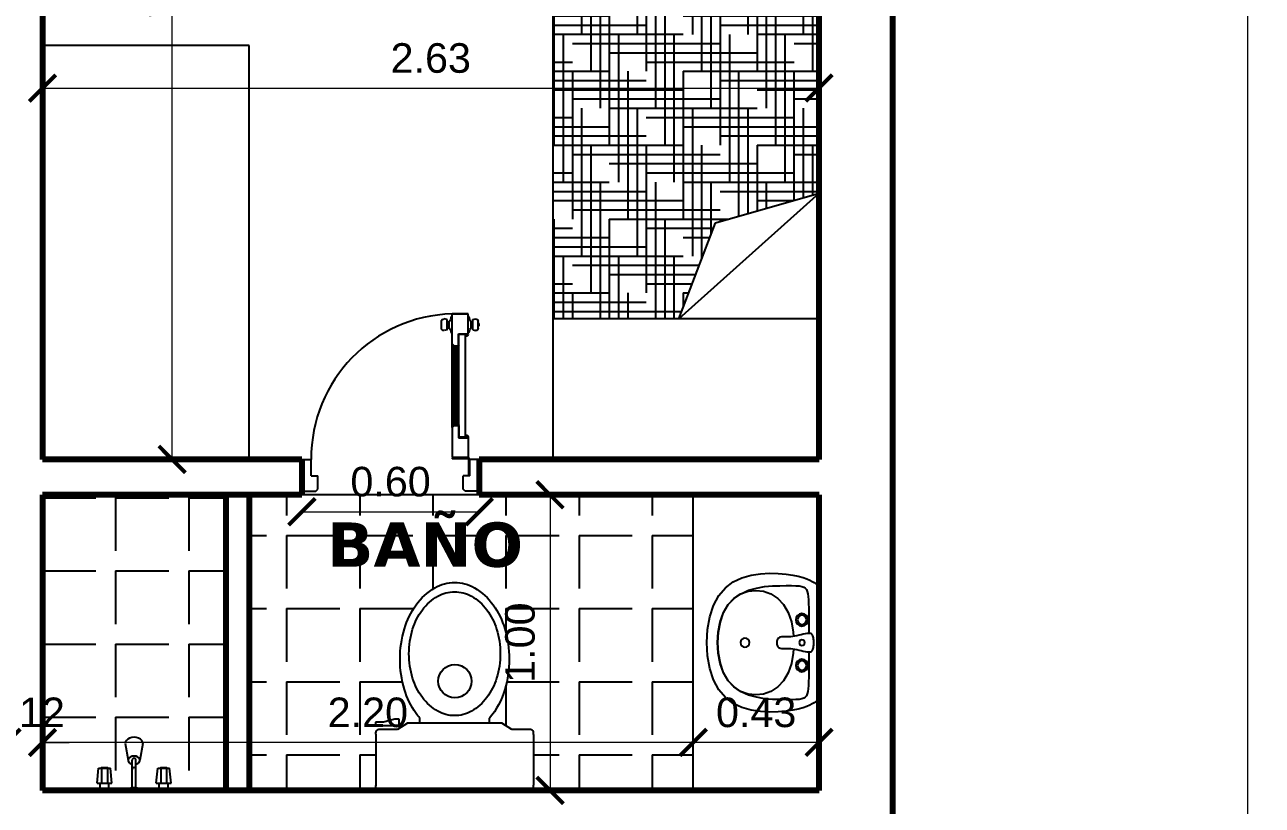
# Model space of a CAD drawing. Header units: inches. Extents: x -2.6 to 11.8, y -3.4 to 32.7.
# Drawn here: x 6.272 to 10.46, y 5.517 to 8.157 of the extents above; entities that cross this region are included whole.
import ezdxf

# ---------------------------------------------------------------- set-up
doc = ezdxf.new("R2010")
doc.units = ezdxf.units.IN
doc.header["$MEASUREMENT"] = 0
doc.linetypes.add('0', pattern=[0])
doc.linetypes.add('CONTINUA', pattern=[0])
for name, color, linetype in [('Auto', 6, 'Continuous'), ('Baño', 2, 'Continuous'), ('Cotas', 60, 'Continuous'), ('Mobiliario', 2, 'Continuous'), ('Puertas', 1, 'Continuous'), ('Texto', 98, 'Continuous'), ('Textura piso', 8, 'Continuous')]:
    doc.layers.add(name, color=color, linetype=linetype)
doc.layers.add('Paredes', color=5, linetype='Continuous', lineweight=80)
doc.styles.get("Standard").update_dxf_attribs({"font": 'arial.ttf'})
doc.dimstyles.new('Cotas', dxfattribs={"dimtxt": 0.1, "dimasz": 0.09, "dimexe": 0.2, "dimexo": 0.4, "dimgap": 0.05, "dimtad": 1, "dimzin": 0, "dimdsep": 46, "dimtxsty": 'Standard', "dimblk": 'ARCHTICK', "dimcen": 0.09, "dimse1": 1, "dimse2": 1, "dimclrd": 60, "dimclre": 256, "dimadec": 0, "dimazin": 0, "dimtfac": 1, "dimtix": 1, "dimtofl": 0, "dimtmove": 1, "dimatfit": 3, "dimfxl": 0, "dimtolj": 1, "dimtzin": 0, "dimlwd": 9, "dimarcsym": 0})

# ---------------------------------------------------------------- blocks, each defined once
blk = doc.blocks.new('puerta')
at = {"layer": 'Puertas'}
for p, q in [((146.9906, 39.0568), (146.9906, 38.9488)), ((146.9906, 39.0568), (147.0378, 39.0568)), ((146.9906, 39.0568), (146.9906, 38.9488)), ((146.9906, 39.0568), (147.0378, 39.0568)), ((147.0378, 39.0568), (147.0446, 39.05)), ((147.0378, 39.0568), (147.0446, 39.05)), ((147.0446, 39.05), (147.0446, 39.005)), ((147.0446, 39.05), (147.0446, 39.005)), ((147.5435, 39.0568), (147.5366, 39.05)), ((147.5435, 39.0568), (147.5366, 39.05)), ((147.5366, 39.05), (147.5366, 39.005)), ((147.5366, 39.05), (147.5366, 39.005)), ((147.5906, 39.0568), (147.5435, 39.0568)), ((147.5906, 39.0568), (147.5435, 39.0568)), ((147.5906, 39.0568), (147.5906, 38.9488)), ((147.5906, 39.0568), (147.5906, 38.9488)), ((147.022, 39.005), (147.022, 38.9488)), ((147.022, 39.005), (147.0446, 39.005)), ((147.022, 39.005), (147.022, 38.9488)), ((147.022, 39.005), (147.0446, 39.005)), ((147.0241, 39.0028), (147.0241, 38.9488)), ((147.0263, 39.0028), (147.0241, 39.0028)), ((147.0241, 39.0028), (147.0241, 38.9488)), ((147.0263, 39.0028), (147.0241, 39.0028)), ((147.0263, 39.0028), (147.0263, 38.9488)), ((147.0263, 39.0028), (147.0263, 38.9488)), ((147.5593, 39.005), (147.5366, 39.005)), ((147.5593, 39.005), (147.5366, 39.005)), ((147.5593, 39.005), (147.5593, 38.9488)), ((147.5593, 39.005), (147.5593, 38.9488)), ((146.9906, 38.9488), (147.022, 38.9488)), ((146.9906, 38.9488), (147.022, 38.9488)), ((147.0241, 38.9488), (147.0263, 38.9488)), ((147.0241, 38.9488), (147.0263, 38.9488)), ((147.0284, 38.9467), (147.0284, 38.9445)), ((147.0284, 38.9467), (147.0824, 38.9467)), ((147.0284, 38.9467), (147.0284, 38.9445)), ((147.0284, 38.9467), (147.0824, 38.9467)), ((147.0824, 38.9445), (147.0824, 38.9467)), ((147.0824, 38.9445), (147.0824, 38.9467)), ((147.5906, 38.9488), (147.5593, 38.9488)), ((147.5906, 38.9488), (147.5593, 38.9488)), ((147.0824, 38.9445), (147.0284, 38.9445)), ((147.0824, 38.9445), (147.0284, 38.9445)), ((147.0284, 38.8755), (147.0284, 38.9424)), ((147.0824, 38.9424), (147.0284, 38.9424)), ((147.0284, 38.9424), (147.0824, 38.9424)), ((147.0284, 38.8755), (147.0284, 38.9424)), ((147.0824, 38.9424), (147.0284, 38.9424)), ((147.0284, 38.9424), (147.0824, 38.9424)), ((147.0824, 38.8412), (147.0824, 38.9424)), ((147.0824, 38.8412), (147.0824, 38.9424)), ((147.0612, 38.8755), (147.0284, 38.8755)), ((147.0612, 38.8755), (147.0284, 38.8755)), ((147.0353, 38.8733), (147.0284, 38.8733)), ((147.0353, 38.8733), (147.0284, 38.8733)), ((147.0353, 38.8665), (147.0353, 38.8733)), ((147.0353, 38.8665), (147.0353, 38.8733)), ((147.0375, 38.8733), (147.0375, 38.5258)), ((147.0375, 38.8733), (147.0375, 38.5258)), ((147.0375, 38.8733), (147.0591, 38.8733)), ((147.0591, 38.8733), (147.0375, 38.8733)), ((147.0375, 38.8733), (147.0375, 38.5258)), ((147.0375, 38.8733), (147.0375, 38.5258)), ((147.0375, 38.8733), (147.0591, 38.8733)), ((147.0591, 38.8733), (147.0375, 38.8733)), ((147.0591, 38.8755), (147.0591, 38.5666)), ((147.0591, 38.8755), (147.0591, 38.5666)), ((147.0591, 38.8755), (147.0591, 38.5666)), ((147.0591, 38.8755), (147.0591, 38.5666)), ((147.0591, 38.8344), (147.0591, 38.8733)), ((147.0591, 38.8344), (147.0591, 38.8733)), ((147.0612, 38.8344), (147.0612, 38.8755)), ((147.0612, 38.8344), (147.0612, 38.8755)), ((147.0591, 38.8344), (147.0582, 38.8335)), ((147.0591, 38.8344), (147.0582, 38.8335)), ((147.0591, 38.8326), (147.0582, 38.8335)), ((147.0591, 38.8326), (147.0582, 38.8335)), ((147.0756, 38.8344), (147.0612, 38.8344)), ((147.0756, 38.8344), (147.0612, 38.8344)), ((147.0661, 38.8344), (147.0661, 38.5648)), ((147.0661, 38.8344), (147.0661, 38.5648)), ((147.0724, 38.8344), (147.0724, 38.5648)), ((147.0724, 38.8344), (147.0724, 38.5648)), ((147.0756, 38.8344), (147.0824, 38.8412)), ((147.0756, 38.8344), (147.0824, 38.8412)), ((147.0788, 38.8376), (147.0788, 38.5616)), ((147.0788, 38.8376), (147.0788, 38.5616)), ((147.0807, 38.8394), (147.0807, 38.5598)), ((147.0807, 38.8394), (147.0807, 38.5598)), ((147.0824, 38.8412), (147.0824, 38.558)), ((147.0824, 38.7957), (147.0824, 38.558)), ((147.0353, 38.5327), (147.0353, 38.5258)), ((147.0353, 38.5327), (147.0353, 38.5258)), ((147.0591, 38.5666), (147.0582, 38.5657)), ((147.0591, 38.5666), (147.0582, 38.5657)), ((147.0591, 38.5648), (147.0582, 38.5657)), ((147.0591, 38.5648), (147.0582, 38.5657)), ((147.0591, 38.5648), (147.0591, 38.5258)), ((147.0591, 38.5648), (147.0591, 38.5258)), ((147.0612, 38.5648), (147.0612, 38.5237)), ((147.0756, 38.5648), (147.0612, 38.5648)), ((147.0612, 38.5648), (147.0612, 38.5237)), ((147.0756, 38.5648), (147.0612, 38.5648)), ((147.0756, 38.5648), (147.0824, 38.558)), ((147.0756, 38.5648), (147.0824, 38.558)), ((147.0824, 38.558), (147.0824, 38.4568)), ((147.0824, 38.558), (147.0824, 38.4568)), ((146.9941, 38.4971), (146.9912, 38.4971)), ((146.9912, 38.4971), (146.9912, 38.4897)), ((146.9941, 38.4971), (146.9912, 38.4971)), ((146.9912, 38.4971), (146.9912, 38.4897)), ((146.9912, 38.4897), (146.9941, 38.4897)), ((146.9912, 38.4897), (146.9941, 38.4897)), ((146.9941, 38.5048), (146.9941, 38.482)), ((146.9941, 38.5048), (146.9941, 38.482)), ((146.9941, 38.4897), (146.9941, 38.4971)), ((146.9941, 38.4897), (146.9941, 38.4971)), ((147.0122, 38.5107), (147.0029, 38.513)), ((147.0122, 38.5107), (147.0029, 38.513)), ((147.0122, 38.5107), (147.0122, 38.4762)), ((147.0122, 38.5107), (147.0122, 38.4762)), ((147.0122, 38.5036), (147.0183, 38.5036)), ((147.0122, 38.5036), (147.0183, 38.5036)), ((147.0183, 38.5036), (147.0183, 38.4833)), ((147.0183, 38.5036), (147.0183, 38.4833)), ((147.0241, 38.5198), (147.0284, 38.5198)), ((147.0241, 38.5198), (147.0284, 38.5198)), ((147.0353, 38.5258), (147.0284, 38.5258)), ((147.0353, 38.5258), (147.0284, 38.5258)), ((147.0612, 38.5237), (147.0284, 38.5237)), ((147.0284, 38.5237), (147.0284, 38.4568)), ((147.0612, 38.5237), (147.0284, 38.5237)), ((147.0284, 38.5237), (147.0284, 38.4568)), ((147.0375, 38.5258), (147.0591, 38.5258)), ((147.0591, 38.5258), (147.0375, 38.5258)), ((147.0375, 38.5258), (147.0591, 38.5258)), ((147.0591, 38.5258), (147.0375, 38.5258)), ((147.0868, 38.5198), (147.0824, 38.5198)), ((147.0868, 38.5198), (147.0824, 38.5198)), ((147.0986, 38.5036), (147.0926, 38.5036)), ((147.0926, 38.5036), (147.0926, 38.4833)), ((147.0986, 38.5036), (147.0926, 38.5036)), ((147.0926, 38.5036), (147.0926, 38.4833)), ((147.0986, 38.5107), (147.1098, 38.513)), ((147.0986, 38.5107), (147.1098, 38.513)), ((147.0986, 38.5107), (147.0986, 38.4762)), ((147.0986, 38.5107), (147.0986, 38.4762)), ((147.1186, 38.5048), (147.1186, 38.482)), ((147.1186, 38.5048), (147.1186, 38.482)), ((147.0122, 38.4762), (147.0029, 38.4739)), ((147.0122, 38.4762), (147.0029, 38.4739)), ((147.0122, 38.4833), (147.0183, 38.4833)), ((147.0122, 38.4833), (147.0183, 38.4833)), ((147.0241, 38.4671), (147.0284, 38.4671)), ((147.0241, 38.4671), (147.0284, 38.4671)), ((147.0824, 38.4568), (147.0284, 38.4568)), ((147.0284, 38.4568), (147.0824, 38.4568)), ((147.0824, 38.4568), (147.0284, 38.4568)), ((147.0284, 38.4568), (147.0824, 38.4568)), ((147.0868, 38.4671), (147.0824, 38.4671)), ((147.0868, 38.4671), (147.0824, 38.4671)), ((147.0986, 38.4833), (147.0926, 38.4833)), ((147.0986, 38.4833), (147.0926, 38.4833)), ((147.0986, 38.4762), (147.1098, 38.4739)), ((147.0986, 38.4762), (147.1098, 38.4739))]:
    blk.add_line(p, q, dxfattribs=at)
blk.add_arc((147.0698, 38.9462), 0.4895, 271.4804, 0.3077, dxfattribs=at)
at = {"layer": 'Puertas', "extrusion": (0, 0, -1)}
for centre, major_axis, start_param, end_param in [((147.0263, 38.9467), (0.00153, 0.00153), -1.570796, 4.712389), ((147.0263, 38.9467), (0.00153, 0.00153), -1.570796, 4.712389), ((147.0353, 38.8733), (0.00485, 0.00485), 2.356194, 3.926991), ((147.0353, 38.8733), (0.00485, 0.00485), 2.356194, 3.926991), ((147.0353, 38.5258), (-0.00485, 0.00485), 5.497787, 7.068583), ((147.0353, 38.5258), (-0.00485, 0.00485), 5.497787, 7.068583), ((147.0023, 38.5048), (0.00575, 0.00575), 3.926991, 5.579394), ((147.0023, 38.5048), (0.00575, 0.00575), 3.926991, 5.579394), ((146.9984, 38.5198), (-0.0182, 0.0182), 2.357943, 3.03977), ((146.9984, 38.5198), (-0.0182, 0.0182), 2.357943, 3.03977), ((147.1125, 38.5198), (-0.0182, 0.0182), 4.814212, 5.496038), ((147.1125, 38.5198), (-0.0182, 0.0182), 4.814212, 5.496038), ((147.1105, 38.5048), (-0.00575, 0.00575), 0.703791, 2.356194), ((147.1105, 38.5048), (-0.00575, 0.00575), 0.703791, 2.356194), ((147.0023, 38.482), (-0.00575, 0.00575), 3.845384, 5.497787), ((147.0023, 38.482), (-0.00575, 0.00575), 3.845384, 5.497787), ((146.9984, 38.4671), (-0.0182, 0.0182), 1.672619, 2.354446), ((146.9984, 38.4671), (-0.0182, 0.0182), 1.672619, 2.354446), ((147.1125, 38.4671), (-0.0182, 0.0182), 5.499536, 6.181362), ((147.1125, 38.4671), (-0.0182, 0.0182), 5.499536, 6.181362), ((147.1105, 38.482), (-0.00575, 0.00575), 2.356194, 4.008598), ((147.1105, 38.482), (-0.00575, 0.00575), 2.356194, 4.008598)]:
    blk.add_ellipse(centre, major_axis=major_axis, ratio=1, start_param=start_param, end_param=end_param, dxfattribs=at)
blk = doc.blocks.new('Baño')
at = {"layer": 'Baño'}
for p, q in [((148.2421, 39.8916), (148.2421, 39.8314)), ((148.2599, 39.9049), (148.431, 39.9049)), ((148.4488, 39.3849), (148.4488, 39.8916)), ((148.2421, 39.8314), (148.2206, 39.7975)), ((148.2206, 39.7975), (148.2206, 39.479)), ((148.2206, 39.7559, 0.32), (148.2047, 39.7559, 0.32)), ((148.2206, 39.5206, 0.32), (148.2042, 39.5206, 0.32)), ((148.2076, 39.4505, 0.62), (148.2076, 39.4362, 0.62)), ((148.2287, 39.4505, 0.62), (148.2076, 39.4505, 0.62)), ((148.2206, 39.479), (148.2421, 39.445)), ((148.2287, 39.3705, 0.62), (148.2287, 39.4505, 0.62)), ((148.2076, 39.4362, 0.62), (148.2178, 39.397, 0.62)), ((148.2421, 39.445), (148.2421, 39.3849)), ((148.2178, 39.397, 0.62), (148.2178, 39.3705, 0.62)), ((148.2178, 39.3705, 0.62), (148.2287, 39.3705, 0.62)), ((148.2599, 39.3715), (148.431, 39.3715))]:
    blk.add_line(p, q, dxfattribs=at)
for points in [[(147.7454, 39.6382, -0.132415), (147.7635, 39.7054, -0.106686), (147.8213, 39.7688, -0.083213), (147.9019, 39.8081, -0.071868), (148.0046, 39.8229, -0.071868), (148.1072, 39.8081, -0.102933), (148.2047, 39.7559, -0.106686)], [(148.2042, 39.5206, -0.025691), (148.1879, 39.5076, -0.083213), (148.1072, 39.4684, -0.071868), (148.0046, 39.4535, -0.071868), (147.9019, 39.4684, -0.083213), (147.8213, 39.5076, -0.106686), (147.7635, 39.5711, -0.132415), (147.7454, 39.6382, -0.132415)]]:
    blk.add_lwpolyline(points, format="xyb", dxfattribs=at)
blk.add_lwpolyline([(147.9861, 39.7928, -0.074259), (148.0689, 39.7804, -0.084949), (148.1343, 39.7475, -0.106298), (148.1809, 39.6948, -0.128632), (148.1957, 39.6382, -0.128632), (148.1809, 39.5817, -0.106298), (148.1343, 39.529, -0.084949), (148.0689, 39.496, -0.074259), (147.9861, 39.4837, -0.074259), (147.9034, 39.496, -0.084949), (147.838, 39.529, -0.106298), (147.7914, 39.5817, -0.128632), (147.7766, 39.6382, -0.128632), (147.7914, 39.6948, -0.106298), (147.838, 39.7475, -0.084949), (147.9034, 39.7804, -0.074259)], format="xyb", close=True, dxfattribs=at)
blk.add_circle((148.0791, 39.6393), 0.0562, dxfattribs=at)
for centre, start, end in [((148.2553, 39.8925), 69.6901, 184.0497), ((148.4356, 39.8925), 355.9503, 110.3099), ((148.2553, 39.3839), 175.9503, 290.3099), ((148.4356, 39.3839), 249.6901, 4.0497)]:
    blk.add_arc(centre, 0.0132, start, end, dxfattribs=at)
blk = doc.blocks.new('lavacaras')
at = {"layer": 'Baño', "linetype": '0'}
for p, q in [((152.2068, 38.1192), (152.1637, 38.0962)), ((152.2573, 38.1356), (152.2068, 38.1192)), ((152.3126, 38.1454), (152.2573, 38.1356)), ((152.3703, 38.1487), (152.3126, 38.1454)), ((152.428, 38.1454), (152.3703, 38.1487)), ((152.4833, 38.1356), (152.428, 38.1454)), ((152.5338, 38.1192), (152.4833, 38.1356)), ((152.577, 38.0962), (152.5338, 38.1192)), ((152.1296, 38.0669), (152.1041, 38.0325)), ((152.1637, 38.0962), (152.1296, 38.0669)), ((152.2037, 38.0546), (152.1761, 38.0288)), ((152.2037, 38.0554), (152.1763, 38.03)), ((152.2385, 38.0753), (152.2037, 38.0554)), ((152.2385, 38.0748), (152.2037, 38.0546)), ((152.2792, 38.0896), (152.2385, 38.0753)), ((152.2792, 38.0892), (152.2385, 38.0748)), ((152.3238, 38.0982), (152.2792, 38.0896)), ((152.3238, 38.0979), (152.2792, 38.0892)), ((152.3703, 38.101), (152.3238, 38.0982)), ((152.3703, 38.1008), (152.3238, 38.0979)), ((152.4169, 38.0982), (152.3703, 38.101)), ((152.4169, 38.0979), (152.3703, 38.1008)), ((152.4615, 38.0896), (152.4169, 38.0982)), ((152.4615, 38.0892), (152.4169, 38.0979)), ((152.5022, 38.0753), (152.4615, 38.0896)), ((152.5022, 38.0748), (152.4615, 38.0892)), ((152.537, 38.0554), (152.5022, 38.0753)), ((152.537, 38.0546), (152.5022, 38.0748)), ((152.5643, 38.03), (152.537, 38.0554)), ((152.5645, 38.0288), (152.537, 38.0546)), ((152.6111, 38.0669), (152.577, 38.0962)), ((152.6366, 38.0325), (152.6111, 38.0669)), ((152.0861, 37.9945), (152.0745, 37.9543)), ((152.1041, 38.0325), (152.0861, 37.9945)), ((152.1555, 37.9985), (152.1407, 37.9653)), ((152.1568, 38.0003), (152.1451, 37.9677)), ((152.1761, 38.0288), (152.1555, 37.9985)), ((152.1763, 38.03), (152.1568, 38.0003)), ((152.5839, 38.0003), (152.5643, 38.03)), ((152.5852, 37.9985), (152.5645, 38.0288)), ((152.5956, 37.9677), (152.5839, 38.0003)), ((152.6, 37.9653), (152.5852, 37.9985)), ((152.6546, 37.9945), (152.6366, 38.0325)), ((152.6662, 37.9543), (152.6546, 37.9945)), ((152.0745, 37.9543), (152.0682, 37.9135)), ((152.1407, 37.9653), (152.1307, 37.9303)), ((152.1451, 37.9677), (152.1412, 37.9337)), ((152.5995, 37.9337), (152.5956, 37.9677)), ((152.6099, 37.9303), (152.6, 37.9653)), ((152.6724, 37.9135), (152.6662, 37.9543)), ((152.0682, 37.9135), (152.0662, 37.8733)), ((152.1247, 37.8949), (152.1216, 37.8606)), ((152.1307, 37.9303), (152.1247, 37.8949)), ((152.1412, 37.9337), (152.1451, 37.8997)), ((152.1451, 37.8997), (152.1568, 37.8672)), ((152.5839, 37.8672), (152.5956, 37.8997)), ((152.5956, 37.8997), (152.5995, 37.9337)), ((152.6159, 37.8949), (152.6099, 37.9303)), ((152.619, 37.8606), (152.6159, 37.8949)), ((152.6745, 37.8733), (152.6724, 37.9135)), ((152.0662, 37.8733), (152.0672, 37.8354)), ((152.0672, 37.8354), (152.0703, 37.8012)), ((152.1216, 37.8606), (152.1205, 37.8286)), ((152.1568, 37.8672), (152.1763, 37.8375)), ((152.1763, 37.8375), (152.2037, 37.8121)), ((152.3462, 37.8262), (152.3477, 37.8302)), ((152.3477, 37.8302), (152.3499, 37.8336)), ((152.3499, 37.8336), (152.3525, 37.8364)), ((152.3525, 37.8364), (152.3556, 37.8385)), ((152.3556, 37.8385), (152.359, 37.8401)), ((152.359, 37.8401), (152.3626, 37.8412)), ((152.3626, 37.8412), (152.3664, 37.8418)), ((152.3664, 37.8418), (152.3703, 37.8421)), ((152.3703, 37.8421), (152.3742, 37.8418)), ((152.3742, 37.8418), (152.378, 37.8412)), ((152.378, 37.8412), (152.3817, 37.8401)), ((152.3817, 37.8401), (152.3851, 37.8385)), ((152.3851, 37.8385), (152.3881, 37.8364)), ((152.3881, 37.8364), (152.3908, 37.8336)), ((152.3908, 37.8336), (152.3929, 37.8302)), ((152.3929, 37.8302), (152.3945, 37.8262)), ((152.537, 37.8121), (152.5643, 37.8375)), ((152.5643, 37.8375), (152.5839, 37.8672)), ((152.6202, 37.8286), (152.619, 37.8606)), ((152.6703, 37.8012), (152.6734, 37.8354)), ((152.6734, 37.8354), (152.6745, 37.8733)), ((152.0703, 37.8012), (152.0745, 37.7718)), ((152.1205, 37.8286), (152.1203, 37.8004)), ((152.1203, 37.8004), (152.1204, 37.7769)), ((152.1204, 37.7769), (152.1207, 37.7579)), ((152.2037, 37.8121), (152.2385, 37.7921)), ((152.2385, 37.7921), (152.2792, 37.7778)), ((152.2792, 37.7778), (152.3238, 37.7693)), ((152.3434, 37.7716), (152.3443, 37.7803)), ((152.3443, 37.7803), (152.3447, 37.7885)), ((152.3447, 37.8101), (152.3448, 37.8161)), ((152.3447, 37.8035), (152.3447, 37.8101)), ((152.3448, 37.7963), (152.3447, 37.8035)), ((152.3447, 37.7885), (152.3448, 37.7963)), ((152.3448, 37.8161), (152.3452, 37.8215)), ((152.3452, 37.8215), (152.3462, 37.8262)), ((152.3945, 37.8262), (152.3954, 37.8215)), ((152.3954, 37.8215), (152.3959, 37.8161)), ((152.3959, 37.8035), (152.3958, 37.7963)), ((152.3958, 37.7963), (152.3959, 37.7885)), ((152.3959, 37.8161), (152.396, 37.8101)), ((152.396, 37.8101), (152.3959, 37.8035)), ((152.3959, 37.7885), (152.3963, 37.7803)), ((152.3963, 37.7803), (152.3972, 37.7716)), ((152.4169, 37.7693), (152.4615, 37.7778)), ((152.4615, 37.7778), (152.5022, 37.7921)), ((152.5022, 37.7921), (152.537, 37.8121)), ((152.6199, 37.7579), (152.6203, 37.7769)), ((152.6203, 37.8004), (152.6202, 37.8286)), ((152.6203, 37.7769), (152.6203, 37.8004)), ((152.6661, 37.7718), (152.6703, 37.8012)), ((152.0745, 37.7718), (152.0794, 37.7472)), ((152.0794, 37.7472), (152.0848, 37.7267)), ((152.0848, 37.7267), (152.0904, 37.71)), ((152.1207, 37.7579), (152.1216, 37.743)), ((152.1216, 37.743), (152.1234, 37.7314)), ((152.1234, 37.7314), (152.1264, 37.7228)), ((152.1264, 37.7228), (152.1309, 37.7165)), ((152.3238, 37.7693), (152.3429, 37.7681)), ((152.3316, 37.7175), (152.3334, 37.7258)), ((152.3334, 37.7258), (152.3356, 37.7347)), ((152.3356, 37.7347), (152.3379, 37.7439)), ((152.3379, 37.7439), (152.3401, 37.7532)), ((152.3401, 37.7532), (152.342, 37.7625)), ((152.342, 37.7625), (152.3434, 37.7716)), ((152.3972, 37.7716), (152.3987, 37.7625)), ((152.3978, 37.7681), (152.4169, 37.7693)), ((152.3987, 37.7625), (152.4006, 37.7532)), ((152.4006, 37.7532), (152.4028, 37.7439)), ((152.4028, 37.7439), (152.405, 37.7347)), ((152.405, 37.7347), (152.4072, 37.7258)), ((152.4072, 37.7258), (152.4091, 37.7175)), ((152.6098, 37.7165), (152.6142, 37.7228)), ((152.6142, 37.7228), (152.6172, 37.7314)), ((152.6172, 37.7314), (152.619, 37.743)), ((152.619, 37.743), (152.6199, 37.7579)), ((152.6502, 37.71), (152.6559, 37.7267)), ((152.6559, 37.7267), (152.6612, 37.7472)), ((152.6612, 37.7472), (152.6661, 37.7718)), ((152.0904, 37.71), (152.0961, 37.6965)), ((152.0961, 37.6965), (152.1016, 37.6859)), ((152.1016, 37.6859), (152.1067, 37.6776)), ((152.1067, 37.6776), (152.1112, 37.6712)), ((152.1112, 37.6712), (152.1148, 37.6663)), ((152.1309, 37.7165), (152.1371, 37.712)), ((152.1371, 37.712), (152.1453, 37.7087)), ((152.1453, 37.7087), (152.1558, 37.7062)), ((152.1558, 37.7062), (152.1685, 37.7044)), ((152.1685, 37.7044), (152.1831, 37.703)), ((152.1831, 37.703), (152.1995, 37.7022)), ((152.1995, 37.7022), (152.2174, 37.7016)), ((152.2174, 37.7016), (152.2367, 37.7013)), ((152.2367, 37.7013), (152.2572, 37.7012)), ((152.2572, 37.7012), (152.2787, 37.7012)), ((152.2787, 37.7012), (152.3009, 37.7012)), ((152.3009, 37.7012), (152.3237, 37.7012)), ((152.3237, 37.7012), (152.3295, 37.7012)), ((152.3295, 37.7033), (152.3302, 37.7099)), ((152.3296, 37.6978), (152.3295, 37.7033)), ((152.3305, 37.6932), (152.3296, 37.6978)), ((152.3302, 37.7099), (152.3316, 37.7175)), ((152.3322, 37.6896), (152.3305, 37.6932)), ((152.3345, 37.6867), (152.3322, 37.6896)), ((152.3374, 37.6846), (152.3345, 37.6867)), ((152.341, 37.6829), (152.3374, 37.6846)), ((152.345, 37.6817), (152.341, 37.6829)), ((152.3495, 37.6808), (152.345, 37.6817)), ((152.3544, 37.6801), (152.3495, 37.6808)), ((152.3595, 37.6796), (152.3544, 37.6801)), ((152.3649, 37.6793), (152.3595, 37.6796)), ((152.3703, 37.6792), (152.3649, 37.6793)), ((152.3758, 37.6793), (152.3703, 37.6792)), ((152.3811, 37.6796), (152.3758, 37.6793)), ((152.3863, 37.6801), (152.3811, 37.6796)), ((152.3912, 37.6808), (152.3863, 37.6801)), ((152.3956, 37.6817), (152.3912, 37.6808)), ((152.3997, 37.6829), (152.3956, 37.6817)), ((152.4032, 37.6846), (152.3997, 37.6829)), ((152.4062, 37.6867), (152.4032, 37.6846)), ((152.4085, 37.6896), (152.4062, 37.6867)), ((152.4101, 37.6932), (152.4085, 37.6896)), ((152.4091, 37.7175), (152.4104, 37.7099)), ((152.411, 37.6978), (152.4101, 37.6932)), ((152.4104, 37.7099), (152.4112, 37.7033)), ((152.4112, 37.7033), (152.411, 37.6978)), ((152.4111, 37.7012), (152.4169, 37.7012)), ((152.4169, 37.7012), (152.4398, 37.7012)), ((152.4398, 37.7012), (152.462, 37.7012)), ((152.462, 37.7012), (152.4834, 37.7012)), ((152.4834, 37.7012), (152.5039, 37.7013)), ((152.5039, 37.7013), (152.5232, 37.7016)), ((152.5232, 37.7016), (152.5412, 37.7022)), ((152.5412, 37.7022), (152.5575, 37.703)), ((152.5575, 37.703), (152.5721, 37.7044)), ((152.5721, 37.7044), (152.5848, 37.7062)), ((152.5848, 37.7062), (152.5953, 37.7087)), ((152.5953, 37.7087), (152.6036, 37.712)), ((152.6036, 37.712), (152.6098, 37.7165)), ((152.6258, 37.6663), (152.6295, 37.6712)), ((152.6295, 37.6712), (152.6339, 37.6776)), ((152.6339, 37.6776), (152.639, 37.6859)), ((152.639, 37.6859), (152.6445, 37.6965)), ((152.6445, 37.6965), (152.6502, 37.71)), ((152.1148, 37.6663), (152.1181, 37.6625)), ((152.1181, 37.6625), (152.1212, 37.6599)), ((152.1212, 37.6599), (152.1246, 37.6581)), ((152.1246, 37.6581), (152.1287, 37.657)), ((152.1287, 37.657), (152.1338, 37.6565)), ((152.1303, 37.6562), (152.6103, 37.6562)), ((152.1338, 37.6565), (152.1403, 37.6562)), ((152.1403, 37.6562), (152.1487, 37.6562)), ((152.1487, 37.6562), (152.1591, 37.6562)), ((152.1591, 37.6562), (152.1716, 37.6562)), ((152.1716, 37.6562), (152.1859, 37.6562)), ((152.1859, 37.6562), (152.2019, 37.6562)), ((152.2019, 37.6562), (152.2194, 37.6562)), ((152.2194, 37.6562), (152.2383, 37.6562)), ((152.2383, 37.6562), (152.2584, 37.6562)), ((152.2584, 37.6562), (152.2795, 37.6562)), ((152.2795, 37.6562), (152.3014, 37.6562)), ((152.3014, 37.6562), (152.324, 37.6562)), ((152.324, 37.6562), (152.3471, 37.6562)), ((152.3471, 37.6562), (152.3703, 37.6562)), ((152.3703, 37.6562), (152.3936, 37.6562)), ((152.3936, 37.6562), (152.4166, 37.6562)), ((152.4166, 37.6562), (152.4392, 37.6562)), ((152.4392, 37.6562), (152.4612, 37.6562)), ((152.4612, 37.6562), (152.4823, 37.6562)), ((152.4823, 37.6562), (152.5023, 37.6562)), ((152.5023, 37.6562), (152.5212, 37.6562)), ((152.5212, 37.6562), (152.5388, 37.6562)), ((152.5388, 37.6562), (152.5548, 37.6562)), ((152.5548, 37.6562), (152.5691, 37.6562)), ((152.5691, 37.6562), (152.5815, 37.6562)), ((152.5815, 37.6562), (152.592, 37.6562)), ((152.592, 37.6562), (152.6003, 37.6562)), ((152.6003, 37.6562), (152.6069, 37.6565)), ((152.6069, 37.6565), (152.612, 37.657)), ((152.612, 37.657), (152.616, 37.6581)), ((152.616, 37.6581), (152.6195, 37.6599)), ((152.6195, 37.6599), (152.6226, 37.6625)), ((152.6226, 37.6625), (152.6258, 37.6663))]:
    blk.add_line(p, q, dxfattribs=at)
for centre, radius in [((152.3703, 37.9812), 0.02), ((152.2703, 37.7312), 0.0275), ((152.2703, 37.7312), 0.02), ((152.3703, 37.7312), 0.0125), ((152.4703, 37.7312), 0.0275), ((152.4703, 37.7312), 0.02)]:
    blk.add_circle(centre, radius, dxfattribs=at)
blk = doc.blocks.new('ducha')
at = {"layer": 'Baño'}
for p, q in [((158.9639, 34.0531), (158.9139, 34.0531)), ((158.9139, 34.0531), (158.9189, 34.0031)), ((158.9239, 34.0731), (158.9239, 34.0531)), ((158.9289, 34.0031), (158.9289, 34.0531)), ((158.9489, 34.0031), (158.9489, 34.0531)), ((158.9539, 34.0731), (158.9539, 34.0531)), ((158.9639, 34.0531), (158.9589, 34.0031)), ((159.0324, 34.0681), (159.0324, 33.9757)), ((159.0454, 34.0681), (159.0454, 33.9757)), ((159.1639, 34.0531), (159.1139, 34.0531)), ((159.1139, 34.0531), (159.1189, 34.0031)), ((159.1239, 34.0731), (159.1239, 34.0531)), ((159.1289, 34.0031), (159.1289, 34.0531)), ((159.1489, 34.0031), (159.1489, 34.0531)), ((159.1539, 34.0731), (159.1539, 34.0531)), ((159.1639, 34.0531), (159.1589, 34.0031)), ((158.9589, 34.0031), (158.9189, 34.0031)), ((159.0089, 33.9196), (159.0189, 33.9757)), ((159.0689, 33.9196), (159.0589, 33.9757)), ((159.1589, 34.0031), (159.1189, 34.0031))]:
    blk.add_line(p, q, dxfattribs=at)
for points in [[(158.9689, 34.0781), (158.9689, 34.0731), (158.9089, 34.0731), (158.9089, 34.0781)], [(159.0639, 34.0781), (159.0639, 34.0731), (159.0139, 34.0731), (159.0139, 34.0781)], [(159.0639, 34.0731), (159.0454, 34.0681), (159.0324, 34.0681), (159.0139, 34.0731)], [(159.1688, 34.0781), (159.1688, 34.0731), (159.1089, 34.0731), (159.1089, 34.0781)], [(158.9489, 34.0031), (158.9489, 34.0006), (158.9289, 34.0006), (158.9289, 34.0031)], [(159.1489, 34.0031), (159.1489, 34.0006), (159.1289, 34.0006), (159.1289, 34.0031)]]:
    blk.add_lwpolyline(points, close=True, dxfattribs=at)
for centre in [(159.0389, 34.0072), (159.0389, 33.9757)]:
    blk.add_arc(centre, 0.0065, 180, 0, dxfattribs=at)
for centre, major_axis, ratio, start_param, end_param in [((159.0389, 33.9757), (-0.02, 0), 0.707206, -1.239757, 4.38135), ((159.0389, 33.9196), (-0.03, 0.0001), 0.720787, 0.005196, 3.146789)]:
    blk.add_ellipse(centre, major_axis=major_axis, ratio=ratio, start_param=start_param, end_param=end_param, dxfattribs=at)
blk = doc.blocks.new('Cama3')
at = {"layer": 'Mobiliario'}
h = blk.add_hatch(dxfattribs=at)
h.set_pattern_fill('HOUND', color=256, scale=0.5, style=0)
h.paths.add_polyline_path([(54.6773, 35.8197), (54.6773, 34.9197), (56.1502, 34.9197), (56.1502, 35.3455), (55.8273, 35.4697), (55.7273, 35.8197)])
at = {"layer": 'Mobiliario', "ltscale": 0.5}
for p, q in [((54.6773, 34.9197), (54.6773, 35.8197)), ((54.6773, 35.8197), (56.6273, 35.8197)), ((56.1502, 34.9195), (56.1502, 35.8197)), ((56.6273, 35.8197), (56.6273, 34.9197)), ((56.6273, 34.9197), (54.6773, 34.9197))]:
    blk.add_line(p, q, dxfattribs=at)
blk = doc.blocks.new('_ArchTick')
at = {"color": 0, "linetype": 'ByBlock', "const_width": 0.15}
blk.add_lwpolyline([(-0.5, -0.5), (0.5, 0.5)], dxfattribs=at)
blk = doc.blocks.new('*D105')
at = {"layer": 'Cotas', "color": 60, "linetype": 'CONTINUA', "lineweight": 9, "transparency": 16777216}
blk.add_line((10.4099, 30.05), (10.4099, 0), dxfattribs=at)
at = {"layer": 'Defpoints', "color": 0, "transparency": 16777216}
for p in [(10.4099, 30.05), (10.4099, 0), (10.4099, 0)]:
    blk.add_point(p, dxfattribs=at)
at = {"layer": 'Cotas', "color": 60, "lineweight": 9, "transparency": 16777216, "xscale": 0.09, "yscale": 0.09, "zscale": 0.09}
for p, rotation in [((10.4099, 30.05), 90), ((10.4099, 0), 270)]:
    blk.add_blockref('_ArchTick', p, dxfattribs=dict(at, rotation=rotation))
at = {"layer": 'Cotas', "color": 0, "transparency": 16777216, "insert": (10.3088, 15.025), "char_height": 0.1, "attachment_point": 5, "rotation": 90}
blk.add_mtext('\\A1;30.05', dxfattribs=at)
blk = doc.blocks.new('*D122')
at = {"layer": 'Cotas', "color": 60, "linetype": 'CONTINUA', "lineweight": 9, "transparency": 16777216}
blk.add_line((6.3319, 7.9432), (8.9599, 7.9432), dxfattribs=at)
at = {"layer": 'Defpoints', "color": 0, "transparency": 16777216}
for p in [(6.3319, 7.9432), (8.9599, 7.9432), (8.9599, 7.9432)]:
    blk.add_point(p, dxfattribs=at)
at = {"layer": 'Cotas', "color": 60, "lineweight": 9, "transparency": 16777216, "xscale": 0.09, "yscale": 0.09, "zscale": 0.09, "rotation": 180}
blk.add_blockref('_ArchTick', (6.3319, 7.9432), dxfattribs=at)
at = {"layer": 'Cotas', "color": 60, "lineweight": 9, "transparency": 16777216, "xscale": 0.09, "yscale": 0.09, "zscale": 0.09}
blk.add_blockref('_ArchTick', (8.9599, 7.9432), dxfattribs=at)
at = {"layer": 'Cotas', "color": 0, "transparency": 16777216, "insert": (7.6459, 8.0443), "char_height": 0.1, "attachment_point": 5}
blk.add_mtext('\\A1;2.63', dxfattribs=at)
blk = doc.blocks.new('*D123')
at = {"layer": 'Cotas', "color": 60, "linetype": 'CONTINUA', "lineweight": 9, "transparency": 16777216}
blk.add_line((6.7709, 6.6872), (6.7709, 9.9444), dxfattribs=at)
at = {"layer": 'Defpoints', "color": 0, "transparency": 16777216}
for p in [(6.7709, 9.9444), (6.7709, 9.9444), (6.7709, 6.6872)]:
    blk.add_point(p, dxfattribs=at)
at = {"layer": 'Cotas', "color": 60, "lineweight": 9, "transparency": 16777216, "xscale": 0.09, "yscale": 0.09, "zscale": 0.09}
for p, rotation in [((6.7709, 9.9444), 90), ((6.7709, 6.6872), 270)]:
    blk.add_blockref('_ArchTick', p, dxfattribs=dict(at, rotation=rotation))
at = {"layer": 'Cotas', "color": 0, "transparency": 16777216, "insert": (6.6698, 8.3158), "char_height": 0.1, "attachment_point": 5, "rotation": 90}
blk.add_mtext('\\A1;3.26', dxfattribs=at)
blk = doc.blocks.new('*D137')
at = {"layer": 'Cotas', "color": 60, "linetype": 'CONTINUA', "lineweight": 9, "transparency": 16777216}
blk.add_line((7.2099, 6.5102), (7.8099, 6.5102), dxfattribs=at)
at = {"layer": 'Defpoints', "color": 0, "transparency": 16777216}
for p in [(7.2099, 6.5102), (7.8099, 6.5102), (7.8099, 6.5102)]:
    blk.add_point(p, dxfattribs=at)
at = {"layer": 'Cotas', "color": 60, "lineweight": 9, "transparency": 16777216, "xscale": 0.09, "yscale": 0.09, "zscale": 0.09, "rotation": 180}
blk.add_blockref('_ArchTick', (7.2099, 6.5102), dxfattribs=at)
at = {"layer": 'Cotas', "color": 60, "lineweight": 9, "transparency": 16777216, "xscale": 0.09, "yscale": 0.09, "zscale": 0.09}
blk.add_blockref('_ArchTick', (7.8099, 6.5102), dxfattribs=at)
at = {"layer": 'Cotas', "color": 0, "transparency": 16777216, "insert": (7.5099, 6.6113), "char_height": 0.1, "attachment_point": 5}
blk.add_mtext('\\A1;0.60', dxfattribs=at)
blk = doc.blocks.new('*D138')
at = {"layer": 'Cotas', "color": 60, "linetype": 'CONTINUA', "lineweight": 9, "transparency": 16777216}
blk.add_line((8.0495, 6.5672), (8.0495, 5.5672), dxfattribs=at)
at = {"layer": 'Defpoints', "color": 0, "transparency": 16777216}
for p in [(8.0495, 6.5672), (8.0495, 5.5672), (8.0495, 5.5672)]:
    blk.add_point(p, dxfattribs=at)
at = {"layer": 'Cotas', "color": 60, "lineweight": 9, "transparency": 16777216, "xscale": 0.09, "yscale": 0.09, "zscale": 0.09}
for p, rotation in [((8.0495, 6.5672), 90), ((8.0495, 5.5672), 270)]:
    blk.add_blockref('_ArchTick', p, dxfattribs=dict(at, rotation=rotation))
at = {"layer": 'Cotas', "color": 0, "transparency": 16777216, "insert": (7.9484, 6.0672), "char_height": 0.1, "attachment_point": 5, "rotation": 90}
blk.add_mtext('\\A1;1.00', dxfattribs=at)
blk = doc.blocks.new('*D139')
at = {"layer": 'Cotas', "color": 60, "linetype": 'CONTINUA', "lineweight": 9, "transparency": 16777216}
blk.add_line((8.9599, 5.7297), (8.5343, 5.7297), dxfattribs=at)
at = {"layer": 'Defpoints', "color": 0, "transparency": 16777216}
for p in [(8.5343, 5.7297), (8.5343, 5.7297), (8.9599, 5.7297)]:
    blk.add_point(p, dxfattribs=at)
at = {"layer": 'Cotas', "color": 60, "lineweight": 9, "transparency": 16777216, "xscale": 0.09, "yscale": 0.09, "zscale": 0.09, "rotation": 180}
blk.add_blockref('_ArchTick', (8.5343, 5.7297), dxfattribs=at)
at = {"layer": 'Cotas', "color": 60, "lineweight": 9, "transparency": 16777216, "xscale": 0.09, "yscale": 0.09, "zscale": 0.09}
blk.add_blockref('_ArchTick', (8.9599, 5.7297), dxfattribs=at)
at = {"layer": 'Cotas', "color": 0, "transparency": 16777216, "insert": (8.7471, 5.8308), "char_height": 0.1, "attachment_point": 5}
blk.add_mtext('\\A1;0.43', dxfattribs=at)
blk = doc.blocks.new('*D140')
at = {"layer": 'Cotas', "color": 60, "linetype": 'CONTINUA', "lineweight": 9, "transparency": 16777216}
blk.add_line((8.5343, 5.7297), (6.3319, 5.7297), dxfattribs=at)
at = {"layer": 'Defpoints', "color": 0, "transparency": 16777216}
for p in [(6.3319, 5.7297), (6.3319, 5.7297), (8.5343, 5.7297)]:
    blk.add_point(p, dxfattribs=at)
at = {"layer": 'Cotas', "color": 60, "lineweight": 9, "transparency": 16777216, "xscale": 0.09, "yscale": 0.09, "zscale": 0.09, "rotation": 180}
blk.add_blockref('_ArchTick', (6.3319, 5.7297), dxfattribs=at)
at = {"layer": 'Cotas', "color": 60, "lineweight": 9, "transparency": 16777216, "xscale": 0.09, "yscale": 0.09, "zscale": 0.09}
blk.add_blockref('_ArchTick', (8.5343, 5.7297), dxfattribs=at)
at = {"layer": 'Cotas', "color": 0, "transparency": 16777216, "insert": (7.4331, 5.8308), "char_height": 0.1, "attachment_point": 5}
blk.add_mtext('\\A1;2.20', dxfattribs=at)
blk = doc.blocks.new('*D150')
at = {"layer": 'Cotas', "color": 60, "linetype": 'CONTINUA', "lineweight": 9, "transparency": 16777216}
for p, q in [((6.2119, 5.7297), (6.1219, 5.7297)), ((6.3319, 5.7297), (6.4219, 5.7297))]:
    blk.add_line(p, q, dxfattribs=at)
at = {"layer": 'Defpoints', "color": 0, "transparency": 16777216}
for p in [(6.2119, 5.7297), (6.3319, 5.7297), (6.3319, 5.7297)]:
    blk.add_point(p, dxfattribs=at)
at = {"layer": 'Cotas', "color": 60, "lineweight": 9, "transparency": 16777216, "xscale": 0.09, "yscale": 0.09, "zscale": 0.09}
blk.add_blockref('_ArchTick', (6.2119, 5.7297), dxfattribs=at)
at = {"layer": 'Cotas', "color": 60, "lineweight": 9, "transparency": 16777216, "xscale": 0.09, "yscale": 0.09, "zscale": 0.09, "rotation": 180}
blk.add_blockref('_ArchTick', (6.3319, 5.7297), dxfattribs=at)
at = {"layer": 'Cotas', "color": 0, "transparency": 16777216, "insert": (6.2719, 5.8308), "char_height": 0.1, "attachment_point": 5}
blk.add_mtext('\\A1;0.12', dxfattribs=at)

msp = doc.modelspace()

# ---------------------------------------------------------------- hatches: boundary and pattern name
at = {"layer": 'Textura piso'}
h = msp.add_hatch(dxfattribs=at)
h.set_pattern_fill('ANGLE', color=256, scale=0.9, angle=-90, style=0)
h.set_pattern_definition([(270, (6.33193, 5.56723), (0.2475, -5e-17), [0.18, -0.0675]), (360, (6.33193, 5.56723), (6e-17, 0.2475), [0.18, -0.0675])])
edge = h.paths.add_edge_path()
edge.add_line((6.7119, 5.5672), (6.7119, 5.5722))
edge.add_line((6.7119, 5.5722), (6.7269, 5.5722))
edge.add_line((6.7269, 5.5722), (6.7269, 5.5922))
edge.add_line((6.7269, 5.5922), (6.7169, 5.5922))
edge.add_line((6.7169, 5.5922), (6.7219, 5.6422))
edge.add_line((6.7219, 5.6422), (6.7319, 5.6422))
edge.add_line((6.7319, 5.6422), (6.7319, 5.6447))
edge.add_line((6.7319, 5.6447), (6.7519, 5.6447))
edge.add_line((6.7519, 5.6447), (6.7519, 5.6422))
edge.add_line((6.7519, 5.6422), (6.7619, 5.6422))
edge.add_line((6.7619, 5.6422), (6.7669, 5.5922))
edge.add_line((6.7669, 5.5922), (6.7569, 5.5922))
edge.add_line((6.7569, 5.5922), (6.7569, 5.5722))
edge.add_line((6.7569, 5.5722), (6.7719, 5.5722))
edge.add_line((6.7719, 5.5722), (6.7719, 5.5672))
edge.add_line((6.7719, 5.5672), (6.9519, 5.5672))
edge.add_line((6.9519, 5.5672), (6.9519, 6.5672))
edge.add_line((6.9519, 6.5672), (6.3319, 6.5672))
edge.add_line((6.3319, 6.5672), (6.3319, 5.5672))
edge.add_line((6.3319, 5.5672), (6.512, 5.5672))
edge.add_line((6.512, 5.5672), (6.512, 5.5722))
edge.add_line((6.512, 5.5722), (6.527, 5.5722))
edge.add_line((6.527, 5.5722), (6.527, 5.5922))
edge.add_line((6.527, 5.5922), (6.517, 5.5922))
edge.add_line((6.517, 5.5922), (6.522, 5.6422))
edge.add_line((6.522, 5.6422), (6.532, 5.6422))
edge.add_line((6.532, 5.6422), (6.532, 5.6447))
edge.add_line((6.532, 5.6447), (6.552, 5.6447))
edge.add_line((6.552, 5.6447), (6.552, 5.6422))
edge.add_line((6.552, 5.6422), (6.5619, 5.6422))
edge.add_line((6.5619, 5.6422), (6.5669, 5.5922))
edge.add_line((6.5669, 5.5922), (6.557, 5.5922))
edge.add_line((6.557, 5.5922), (6.557, 5.5722))
edge.add_line((6.557, 5.5722), (6.5719, 5.5722))
edge.add_line((6.5719, 5.5722), (6.5719, 5.5672))
edge.add_line((6.5719, 5.5672), (6.6169, 5.5672))
edge.add_line((6.6169, 5.5672), (6.6169, 5.5722))
edge.add_line((6.6169, 5.5722), (6.6354, 5.5772))
edge.add_line((6.6354, 5.5772), (6.6354, 5.6563))
edge.add_ellipse((6.6419, 5.6696), major_axis=(0.02, 0), ratio=0.707206, start_angle=-71.0329, end_angle=251.0329, ccw=False)
edge.add_line((6.6217, 5.6709), (6.6116, 5.7277))
edge.add_ellipse((6.6419, 5.7258), major_axis=(0.03, -0.0001), ratio=0.720787, start_angle=0.2977, end_angle=180.2977, ccw=False)
edge.add_line((6.6719, 5.7258), (6.6618, 5.6687))
edge.add_ellipse((6.6419, 5.6696), major_axis=(0.02, 0), ratio=0.707206, start_angle=-71.0329, end_angle=251.0329, ccw=False)
edge.add_line((6.6484, 5.6563), (6.6484, 5.5772))
edge.add_line((6.6484, 5.5772), (6.6669, 5.5722))
edge.add_line((6.6669, 5.5722), (6.6669, 5.5672))
edge.add_line((6.6669, 5.5672), (6.7119, 5.5672))
h = msp.add_hatch(dxfattribs=at)
h.set_pattern_fill('ANGLE', color=256, scale=0.9, angle=270, style=0)
h.set_pattern_definition([(270, (-26.74984, -126.97242), (0.2475, -5e-17), [0.18, -0.0675]), (0, (-26.74984, -126.97242), (6e-17, 0.2475), [0.18, -0.0675])])
h.paths.add_polyline_path([(8.5343, 5.5672), (8.5343, 6.5672), (7.8099, 6.5672), (7.2099, 6.5672), (7.0319, 6.5672), (7.0319, 5.5672), (7.4714, 5.5672, -0.5), (7.4599, 5.585), (7.4599, 5.7562, -0.54499), (7.4732, 5.7739), (7.5334, 5.7739), (7.5673, 5.7955), (7.609, 5.7955), (7.609, 5.8118, -0.025691), (7.596, 5.8282, -0.083213), (7.5567, 5.9088, -0.071868), (7.5419, 6.0115, -0.071868), (7.5567, 6.1141, -0.083213), (7.596, 6.1948, -0.106686), (7.6594, 6.2526, -0.132415), (7.7266, 6.2707, -0.132415), (7.7938, 6.2526, -0.106686), (7.8572, 6.1948, -0.083213), (7.8965, 6.1141, -0.071868), (7.9113, 6.0115, -0.071868), (7.8965, 5.9088, -0.102933), (7.8442, 5.8114), (7.8442, 5.7955), (7.8859, 5.7955), (7.9198, 5.7739), (7.98, 5.7739, -0.54499), (7.9933, 5.7562), (7.9933, 5.585, -0.5), (7.9819, 5.5672)])
h.paths.add_polyline_path([(7.5389, 5.8085), (7.5389, 5.7873), (7.4589, 5.7873), (7.4589, 5.7982), (7.4854, 5.7982), (7.5246, 5.8085)], flags=16)
h.paths.add_polyline_path([(7.2577, 6.5113), (7.9706, 6.5113), (7.9706, 6.2326), (7.2577, 6.2326)], flags=24)

# ---------------------------------------------------------------- linework, layer by layer
at = {"layer": 'Baño'}
for p, q in [((8.5343, 5.5672), (8.5343, 6.5672)), ((8.5343, 6.5672), (8.9599, 6.5672)), ((8.9599, 6.5672), (8.9599, 5.5672)), ((8.9599, 5.5672), (8.5343, 5.5672))]:
    msp.add_line(p, q, dxfattribs=at)
at = {"layer": 'Mobiliario'}
for p, q in [((7.0319, 8.0872), (6.3319, 8.0872)), ((6.3319, 8.0872), (6.3319, 6.6872)), ((7.0319, 6.6872), (7.0319, 8.0872)), ((7.7652, 6.7696), (7.7631, 6.7696)), ((7.7721, 6.7627), (7.7721, 6.7606)), ((6.3319, 6.6872), (7.0319, 6.6872))]:
    msp.add_line(p, q, dxfattribs=at)
at = {"layer": 'Mobiliario', "ltscale": 0.5}
for p, q in [((8.9599, 7.5872), (8.4849, 7.1622)), ((8.6099, 7.4872), (8.9599, 7.5872)), ((8.4849, 7.1622), (8.6099, 7.4872))]:
    msp.add_line(p, q, dxfattribs=at)
at = {"layer": 'Paredes'}
for p, q in [((9.2099, 0), (9.2099, 30.05)), ((8.9599, 6.6872), (8.9599, 9.9444)), ((6.3319, 9.0444), (6.3319, 6.6872)), ((7.2099, 6.6872), (6.3319, 6.6872)), ((7.2099, 6.6872), (6.3319, 6.6872)), ((7.2099, 6.6872), (7.2099, 6.5672)), ((8.9599, 6.6872), (7.8099, 6.6872)), ((7.8099, 6.6872), (7.8099, 6.5672)), ((7.2099, 6.5672), (6.3319, 6.5672)), ((6.3319, 6.5672), (6.3319, 5.5672)), ((7.2099, 6.5672), (6.3319, 6.5672)), ((6.9519, 6.5672), (6.9519, 5.5672)), ((7.0319, 6.5672), (7.0319, 5.5672)), ((8.9599, 6.5672), (7.8099, 6.5672)), ((8.9599, 5.5672), (8.9599, 6.5672)), ((8.9599, 5.5672), (6.3319, 5.5672))]:
    msp.add_line(p, q, dxfattribs=at)
at = {"layer": 'Textura piso'}
msp.add_line((7.8099, 6.5672), (7.2099, 6.5672), dxfattribs=at)

# ---------------------------------------------------------------- block references
at = {"layer": 'Auto', "rotation": 270}
msp.add_blockref('Cama3', (-26.8598, 63.3145), dxfattribs=at)
at = {"layer": 'Baño', "xscale": -0.7715736040610466, "yscale": 0.7715736040610466, "zscale": 0.7715736040610537, "rotation": 90}
msp.add_blockref('lavacaras', (38.0145, 123.6321), dxfattribs=at)
at = {"layer": 'Baño'}
for name, p, rotation in [('Baño', (-31.9116, 154.016), 270), ('ducha', (165.6808, 39.6453), 180)]:
    msp.add_blockref(name, p, dxfattribs=dict(at, rotation=rotation))
at = {"layer": 'Puertas', "rotation": 180}
msp.add_blockref('puerta', (154.8005, 45.6361), dxfattribs=at)

# ---------------------------------------------------------------- texts
at = {"layer": 'Texto', "insert": (7.2952, 6.4738), "char_height": 0.15, "attachment_point": 1}
msp.add_mtext('{\\fVerdana|b1|i0|c0|p34;BAÑO}', dxfattribs=at)

# ---------------------------------------------------------------- dimensions: what is measured, and where the dimension line sits
at = {"layer": 'Cotas'}
for base, p1, p2, picture, middle in [((10.4099, 0), (10.4099, 30.05), (10.4099, 0), '*D105', (10.3088, 15.025)), ((6.7709, 9.9444), (6.7709, 6.6872), (6.7709, 9.9444), '*D123', (6.6698, 8.3158)), ((8.0495, 5.5672), (8.0495, 6.5672), (8.0495, 5.5672), '*D138', (7.9484, 6.0672))]:
    dim = msp.add_linear_dim(base=base, p1=p1, p2=p2, angle=270, dimstyle='Cotas', dxfattribs=at)
    dim.commit()
    dim.dimension.update_dxf_attribs({"geometry": picture, "text_midpoint": middle})
for base, p1, p2, picture, middle in [((8.9599, 7.9432), (6.3319, 7.9432), (8.9599, 7.9432), '*D122', (7.6459, 8.0443)), ((7.8099, 6.5102), (7.2099, 6.5102), (7.8099, 6.5102), '*D137', (7.5099, 6.6113)), ((6.3319, 5.7297), (6.2119, 5.7297), (6.3319, 5.7297), '*D150', (6.2719, 5.8308)), ((6.3319, 5.7297), (8.5343, 5.7297), (6.3319, 5.7297), '*D140', (7.4331, 5.8308)), ((8.5343, 5.7297), (8.9599, 5.7297), (8.5343, 5.7297), '*D139', (8.7471, 5.8308))]:
    dim = msp.add_linear_dim(base=base, p1=p1, p2=p2, dimstyle='Cotas', dxfattribs=at)
    dim.commit()
    dim.dimension.update_dxf_attribs({"geometry": picture, "text_midpoint": middle})

doc.saveas('drawing.dxf')
